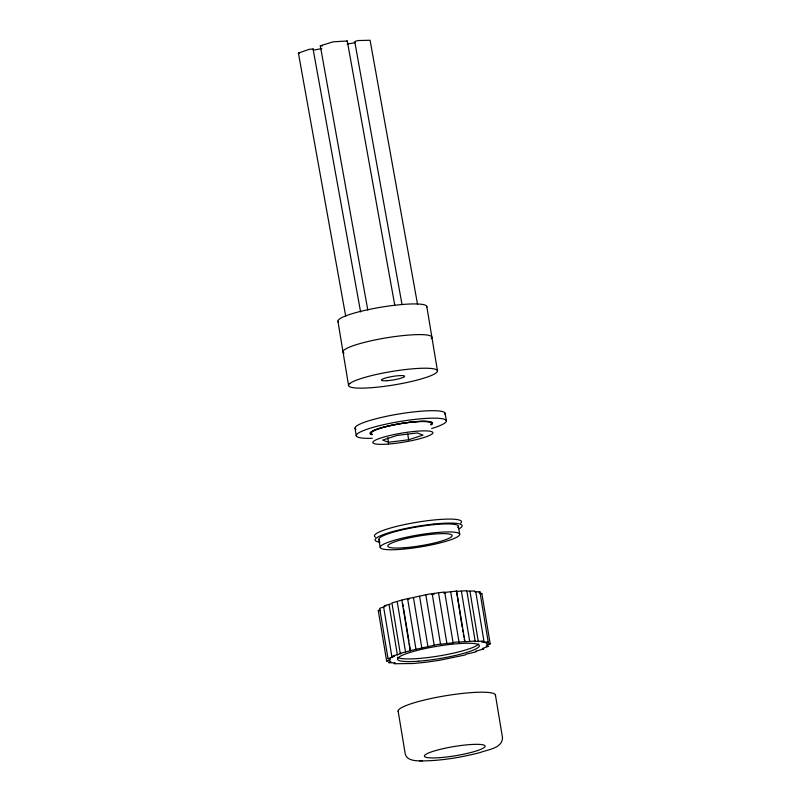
<?xml version="1.0" encoding="UTF-8"?>
<svg xmlns="http://www.w3.org/2000/svg" width="801" height="801" viewBox="0 0 801 801"><rect width="100%" height="100%" fill="white"/><g stroke="black" fill="none" stroke-linecap="round" stroke-linejoin="round"><path stroke-width="1.2" d="M464.2 639.358C467.664 643.664 455.168 640.88 453.096 642.843L444.755 592.279L443.754 592.089L428.996 594.132L413.436 597.446L421.827 647.999L410.282 650.642L409.331 643.353M453.096 642.843L437.336 644.555L421.827 647.999M421.546 760.94C441.281 760.79 460.905 757.456 479.989 752.6C487.669 749.506 502.187 748.555 502.517 737.771L495.449 695.088M444.755 592.42L456.55 591.078L462.167 627.063M402.012 304.52L354.733 41.532L357.997 40.551L370.082 40.26L417.571 304.48M479.409 593.401L481.842 593.461L490.192 643.884L487.018 644.905L486.327 645.996L488.71 646.217L482.482 648.5L483.794 648.96L475.644 651.263L476.565 651.493L475.784 651.954L466.272 654.117L465.231 654.968L439.479 660.294L426.042 662.237L413.446 663.508L394.102 663.749L395.213 662.888L388.665 662.707L390.888 661.736L389.937 660.905L386.623 660.955L389.797 659.944L390.508 658.843L388.115 658.632L394.342 656.349L393.031 655.879L401.171 653.576L400.26 653.356L391.909 602.933C399.459 600.86 405.176 598.798 413.476 597.576M400.26 653.356L410.553 650.732M388.034 658.762L379.694 608.339L384.73 606.577M466.713 590.727L456.26 591.398M466.793 590.587L475.143 641.01L474.332 641.521L482.723 641.09L481.601 641.961L488.149 642.142L485.927 643.113L486.888 643.934L490.192 643.884M386.623 660.955L378.282 610.542L379.804 609.881M481.842 593.461L480.97 593.931M474.673 590.978L468.054 591.138M474.633 591.759L479.909 591.819L479.018 592.299M367.799 310.087L320.3 45.807L333.156 41.822L347.264 40.981L394.763 305.201M313.101 49.041L360.6 311.899M433.782 524.054L434.563 524.615M385.992 605.926L384.35 605.746L390.858 603.864M346.743 41.292L347.264 40.981M408.66 439.759L423.038 435.103L417.231 432.94L397.036 435.444L382.648 440.099L388.465 442.262L408.66 439.759L407.699 433.982M464.61 641.821L475.143 641.01M321.832 48.611L313.301 50.143M347.113 44.095L355.133 42.653M379.914 610.672L378.282 610.542M322.413 45.867L320.31 45.867M313.331 48.941L309.216 49.322L298.413 53.076L345.702 316.175M398.147 711.128L405.216 753.821C406.668 760.449 414.868 760.76 420.305 760.91M419.634 760.9L422.187 760.95M299.133 53.367L298.423 53.186M479.909 591.819L488.26 642.242M475.814 592.029L484.154 642.452M445.126 413.366L446.357 420.835M426.813 306.563L437.456 370.853M469.957 591.228L478.307 641.641M458.362 526.287L459.684 534.297A40.28 6.098 -9.4 0 1 400.77 549.356A40.28 6.098 -9.4 0 1 399.359 538.893A40.28 6.098 -9.4 0 1 459.684 534.297M461.386 591.158L469.736 641.571M456.55 591.078L464.89 641.501M462.567 629.516L462.978 631.979M463.389 634.442L463.789 636.895M450.683 591.819L459.033 642.242M438.568 593.181L446.918 643.603M432.25 594.102L440.59 644.515M425.882 595.143L434.232 645.566M419.584 596.314L427.934 646.737M387.694 437.636L388.465 442.262M407.649 598.918L415.989 649.341M402.813 603.994L403.223 606.457M403.624 608.92L408.921 640.89M401.842 600.099L410.192 650.522M397.236 601.731L405.576 652.154M378.873 539.393L380.195 547.403M389.056 604.565L397.396 654.988M337.922 321.211L348.565 385.511M355.003 428.225L356.245 435.694M383.669 607.218L392.019 657.641M431.218 338.703A45.046 6.819 -9.4 0 0 430.858 336.06L430.137 335.739A45.046 6.819 -9.4 0 0 398.067 336.15L395.213 336.51A45.046 6.819 -9.4 0 0 377.872 339.374L375.058 339.944A45.046 6.819 -9.4 0 0 344.27 349.897L343.669 350.438A45.046 6.819 -9.4 0 0 343.148 352.32M344.03 353.071A45.046 6.819 -9.4 0 1 343.499 352.71M426.553 307.504A45.046 6.819 -9.4 0 0 425.782 305.381L425.061 305.061A45.046 6.819 -9.4 0 0 392.981 305.471L390.137 305.832A45.046 6.819 -9.4 0 0 372.795 308.695L369.982 309.256A45.046 6.819 -9.4 0 0 339.193 319.219L338.593 319.759A45.046 6.819 -9.4 0 0 338.412 322.032M457.751 527.599A40.28 6.098 -9.4 0 0 435.454 524.525L433.071 524.755A40.28 6.098 -9.4 0 0 379.314 540.124M460.815 523.093A44.115 6.668 -9.4 0 0 433.782 519.989L431.088 520.27A44.115 6.668 -9.4 0 0 375.439 537.171M459.163 528.75A44.115 6.668 -9.4 0 0 434.442 523.984L431.759 524.275A44.115 6.668 -9.4 0 0 385.301 533.877A44.115 6.668 -9.4 0 0 379.974 542.207M371.924 434.673A31.67 4.786 -9.4 0 1 400.66 423.519A31.67 4.786 -9.4 0 1 431.088 424.91M372.305 434.583A31.259 4.726 -9.4 0 1 399.659 423.749A31.259 4.726 -9.4 0 1 431.248 424.57M371.974 434.012A30.438 4.606 -9.4 0 1 400.68 423.699A30.438 4.606 -9.4 0 1 430.868 424.3M372.285 438.307A45.667 6.909 -9.4 0 1 368.11 428.895A45.667 6.909 -9.4 0 1 433.211 418.162A45.667 6.909 -9.4 0 1 431.709 428.515M355.163 428.655A45.667 6.909 -9.4 0 1 400.61 413.706A45.667 6.909 -9.4 0 1 444.865 414.327M356.045 429.416A45.667 6.909 -9.4 0 1 355.504 429.056M398.317 711.598A49.312 7.459 -9.4 0 1 445.797 695.719A49.312 7.459 -9.4 0 1 495.418 695.588M407.399 599.548A46.027 6.959 -9.4 0 1 409.141 599.118M432.099 594.622A46.027 6.959 -9.4 0 1 434.082 594.322M443.774 593.06A46.027 6.959 -9.4 0 1 445.646 592.85M478.688 643.874A41.512 6.278 -9.4 0 1 438.808 655.979A41.512 6.278 -9.4 0 1 397.466 657.261M349.837 383.509L349.236 384.049A45.046 6.819 -9.4 0 0 349.596 386.683L350.307 387.013A45.046 6.819 -9.4 0 0 382.387 386.603L385.231 386.242A45.046 6.819 -9.4 0 0 402.573 383.379L405.396 382.808A45.046 6.819 -9.4 0 0 436.175 372.855L436.785 372.315A45.046 6.819 -9.4 0 0 436.425 369.682L435.704 369.361A45.046 6.819 -9.4 0 0 403.634 369.762L400.78 370.132A45.046 6.819 -9.4 0 0 383.439 372.986L380.625 373.556A45.046 6.819 -9.4 0 0 349.837 383.509M387.424 380.665A11.765 1.782 -9.4 0 0 404.615 376.27A11.765 1.782 -9.4 0 0 386.983 377.611A11.765 1.782 -9.4 0 0 387.424 380.665M404.415 547.734A32.621 4.936 -9.4 0 0 452.124 535.539A32.621 4.936 -9.4 0 0 403.273 539.263A32.621 4.936 -9.4 0 0 404.415 547.734M388.365 444.034A30.438 4.606 -9.4 0 0 432.87 432.65A30.438 4.606 -9.4 0 0 387.294 436.124A30.438 4.606 -9.4 0 0 388.365 444.034M440.139 757.626A30.778 4.656 -9.4 0 0 485.116 746.121A30.778 4.656 -9.4 0 0 438.998 749.646A30.778 4.656 -9.4 0 0 440.139 757.626M418.663 661.185A41.512 6.278 -9.4 0 0 479.368 645.666A41.512 6.278 -9.4 0 0 417.201 650.412A41.512 6.278 -9.4 0 0 418.663 661.185"/></g></svg>
